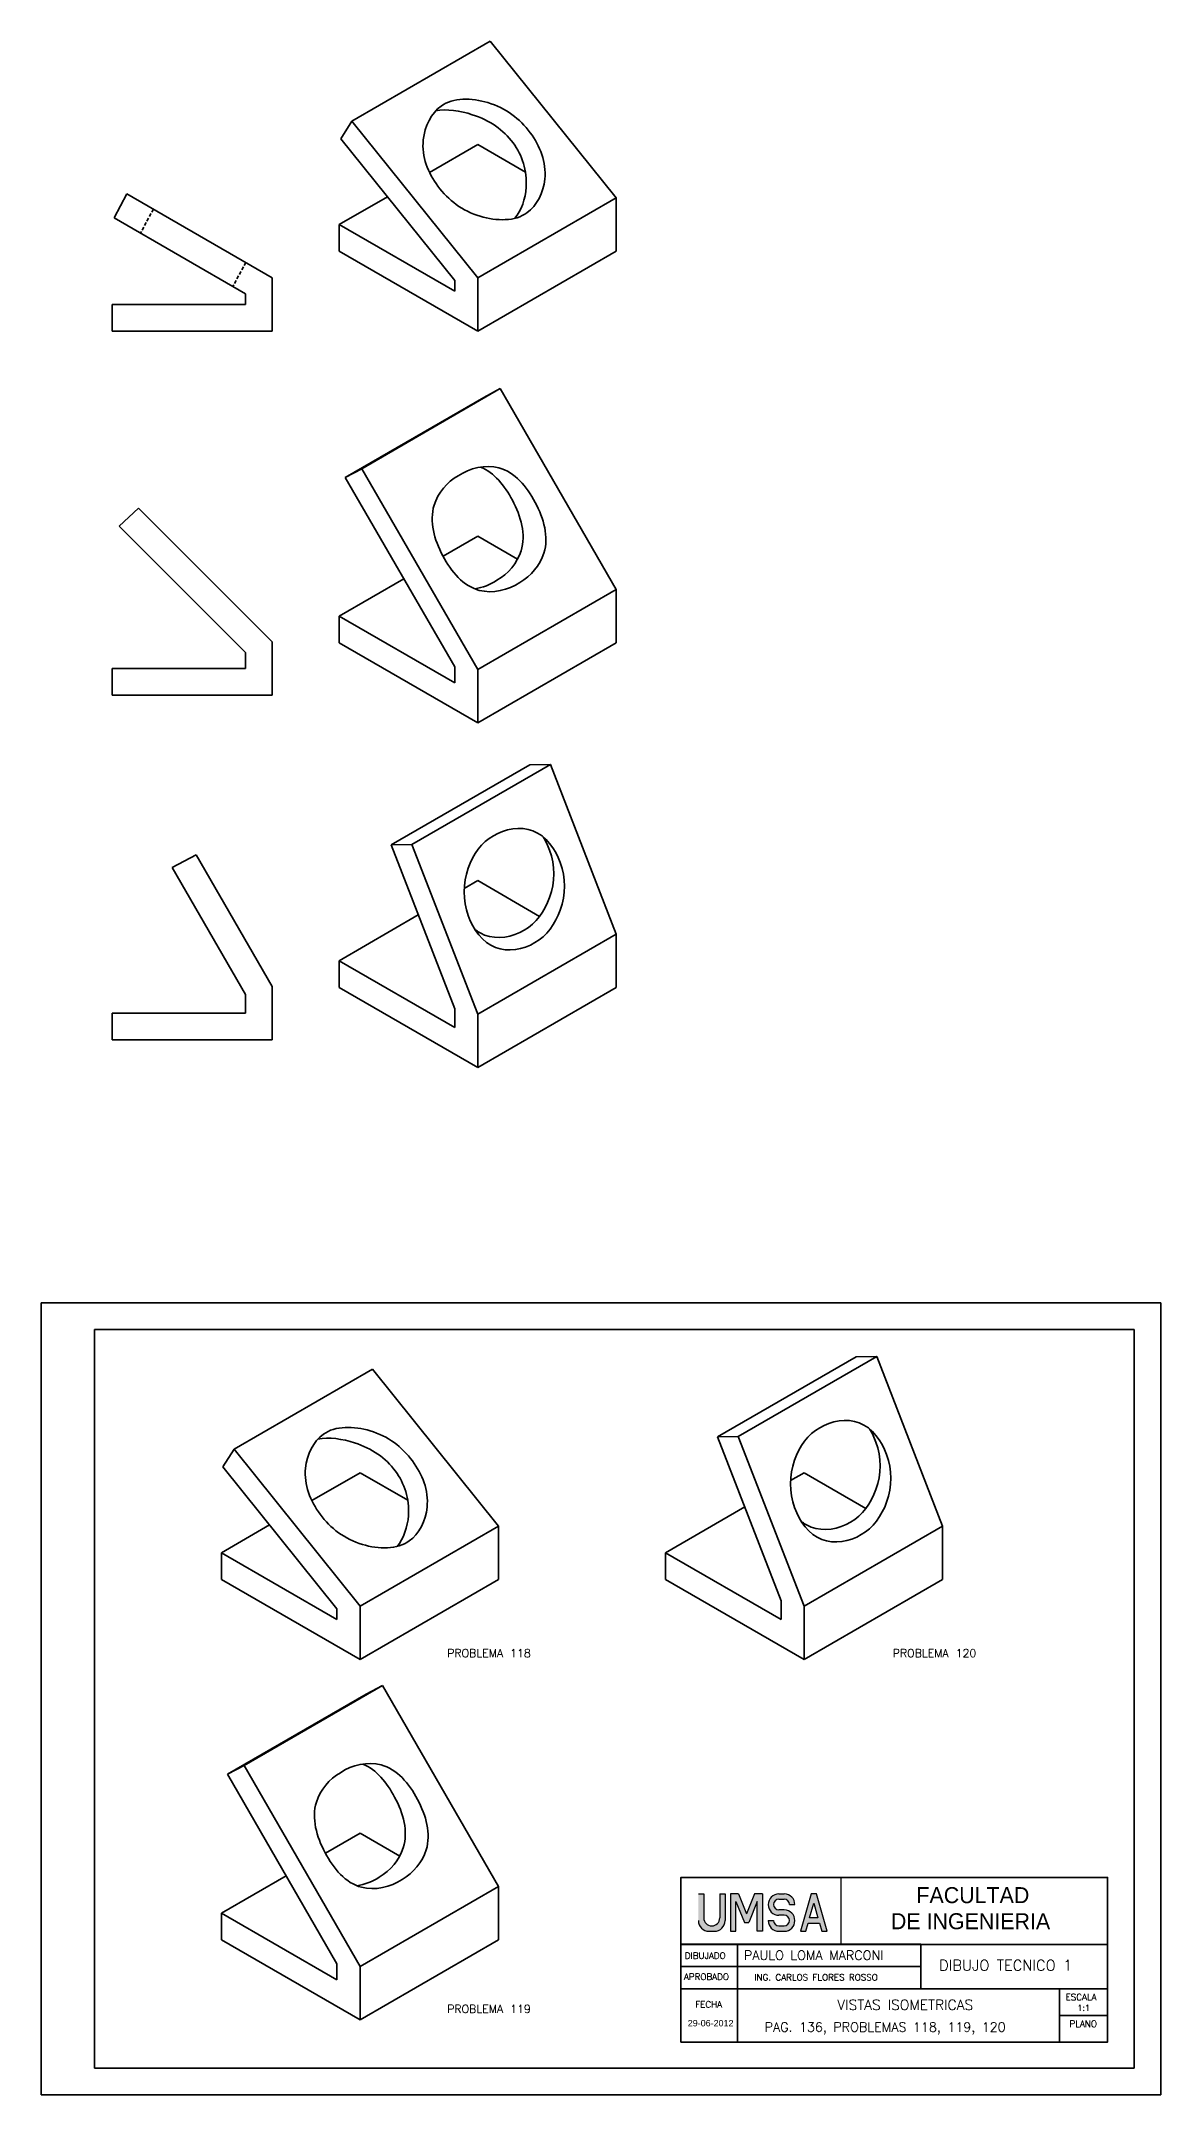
# Model space of a CAD drawing. Header units: millimetres. Extents: x -610 to 6844, y -355 to 774.
# Drawn here: x 4016 to 4436, y 4 to 774 of the extents above; entities that cross this region are included whole.
import ezdxf

# ---------------------------------------------------------------- set-up
doc = ezdxf.new("R2010")
doc.units = ezdxf.units.MM
doc.header["$LTSCALE"] = 0.1
doc.linetypes.add('DASHED', pattern=[19.05, 12.7, -6.35])
for name, color, linetype, lineweight in [('A2', 2, 'Continuous', 30), ('L2', 4, 'Continuous', 35), ('MARGEN', 5, 'Continuous', 35), ('SEG', 3, 'DASHED', 35), ('T1', 2, 'Continuous', 25), ('TEXT1', 2, 'Continuous', 20), ('TEXT2', 4, 'Continuous', 30)]:
    doc.layers.add(name, color=color, linetype=linetype, lineweight=lineweight)
doc.styles.add('ARIA', font='ARIALUNI.TTF')
doc.styles.add('SIMPLEX', font='simplex.shx')
doc.styles.get("Standard").update_dxf_attribs({"font": 'txt.shx', "height": 1})
doc.styles.add('TEXTO GRUESO', font='ARLRDBD.TTF')

msp = doc.modelspace()

# ---------------------------------------------------------------- hatches: boundary and pattern name
at = {"layer": 'TEXT2'}
h = msp.add_hatch(color=256, dxfattribs=at)
edge = h.paths.add_edge_path()
edge.add_arc((4267.649, 70.022), 3, 180, 360)
edge.add_line((4270.649, 70.022), (4270.649, 79.022))
edge.add_line((4270.649, 79.022), (4272.649, 79.022))
edge.add_line((4272.649, 79.022), (4272.649, 69.022))
edge.add_arc((4268.649, 69.022), 4, 270, 360, ccw=False)
edge.add_line((4268.649, 65.022), (4266.649, 65.022))
edge.add_arc((4266.649, 69.022), 4, 180, 270, ccw=False)
edge.add_line((4262.649, 69.022), (4262.649, 79.022))
edge.add_line((4262.649, 79.022), (4264.649, 79.022))
edge.add_line((4264.649, 79.022), (4264.649, 70.022))
msp.add_hatch(color=256, dxfattribs=at).paths.add_polyline_path([(4279.873, 68.28), (4281.587, 68.28), (4284.73, 76.137), (4284.73, 65.022), (4286.73, 65.022), (4286.73, 79.022), (4283.73, 79.022), (4280.73, 71.522), (4277.73, 79.022), (4274.73, 79.022), (4274.73, 65.022), (4276.73, 65.022), (4276.73, 76.137)])
h = msp.add_hatch(color=256, dxfattribs=at)
edge = h.paths.add_edge_path()
edge.add_line((4292.812, 79.022), (4294.812, 79.022))
edge.add_arc((4294.812, 75.022), 4, 0, 90, ccw=False)
edge.add_line((4298.812, 75.022), (4296.812, 75.022))
edge.add_arc((4294.812, 75.022), 2, 0, 90)
edge.add_line((4294.812, 77.022), (4292.812, 77.022))
edge.add_arc((4292.812, 75.022), 2, 90, 270)
edge.add_line((4292.812, 73.022), (4294.812, 73.022))
edge.add_arc((4294.812, 69.022), 4, -90, 90, ccw=False)
edge.add_line((4294.812, 65.022), (4292.812, 65.022))
edge.add_arc((4292.812, 69.022), 4, 180, 270, ccw=False)
edge.add_line((4288.812, 69.022), (4290.812, 69.022))
edge.add_arc((4292.812, 69.022), 2, 180, 270)
edge.add_line((4292.812, 67.022), (4294.812, 67.022))
edge.add_arc((4294.812, 69.022), 2, 270, 450)
edge.add_line((4294.812, 71.022), (4292.812, 71.022))
edge.add_arc((4292.812, 75.022), 4, 90, 270, ccw=False)
h = msp.add_hatch(color=256, dxfattribs=at)
h.paths.add_polyline_path([(4307.465, 70.022), (4304.322, 70.022), (4305.893, 75.522)], flags=16)
h.paths.add_polyline_path([(4303.75, 68.022), (4308.036, 68.022), (4308.893, 65.022), (4310.893, 65.022), (4306.893, 79.022), (4304.893, 79.022), (4300.893, 65.022), (4302.893, 65.022)])

# ---------------------------------------------------------------- linework, layer by layer
at = {"layer": 'L2'}
for p, q in [((4184.597, 773.789), (4132.635, 743.789)), ((4231.847, 715.009), (4184.597, 773.789)), ((4132.635, 743.789), (4128.475, 737.191)), ((4179.885, 685.009), (4132.635, 743.789)), ((4171.225, 684.009), (4128.475, 737.191)), ((4161.789, 724.561), (4179.885, 735.009)), ((4179.885, 735.009), (4197.773, 724.681)), ((4048.264, 716.509), (4043.46, 707.509)), ((4102.824, 685.009), (4048.264, 716.509)), ((4127.924, 705.009), (4145.969, 715.428)), ((4179.885, 685.009), (4231.847, 715.009)), ((4231.847, 695.009), (4231.847, 715.009)), ((4092.824, 679.009), (4043.46, 707.509)), ((4127.924, 695.009), (4127.924, 705.009)), ((4127.924, 705.009), (4171.225, 680.009)), ((4231.847, 695.009), (4231.847, 705.009)), ((4127.924, 695.009), (4179.885, 665.009)), ((4179.885, 665.009), (4231.847, 695.009)), ((4092.824, 675.009), (4092.824, 679.009)), ((4102.824, 665.009), (4102.824, 685.009)), ((4171.225, 680.009), (4171.225, 684.009)), ((4179.885, 665.009), (4179.885, 685.009)), ((4042.824, 665.009), (4042.824, 675.009)), ((4042.824, 675.009), (4092.824, 675.009)), ((4042.824, 665.009), (4102.824, 665.009)), ((4130.196, 610.19), (4182.158, 640.19)), ((4188.337, 643.451), (4136.376, 613.451)), ((4188.337, 643.451), (4182.158, 640.19)), ((4231.847, 568.126), (4188.337, 643.451)), ((4136.376, 613.451), (4130.196, 610.19)), ((4171.225, 539.126), (4130.196, 610.19)), ((4179.885, 538.126), (4136.376, 613.451)), ((4052.619, 598.698), (4045.447, 591.869)), ((4102.824, 548.493), (4052.619, 598.698)), ((4092.824, 544.493), (4045.447, 591.869)), ((4166.882, 580.618), (4179.885, 588.126)), ((4179.885, 588.126), (4194.791, 579.52)), ((4127.924, 558.126), (4152.173, 572.126)), ((4179.885, 538.126), (4231.847, 568.126)), ((4231.847, 548.126), (4231.847, 568.126)), ((4127.924, 548.126), (4127.924, 558.126)), ((4127.924, 558.126), (4171.225, 533.126)), ((4231.847, 548.126), (4231.847, 558.126)), ((4102.824, 528.493), (4102.824, 548.493)), ((4127.924, 548.126), (4179.885, 518.126)), ((4179.885, 518.126), (4231.847, 548.126)), ((4092.824, 538.493), (4092.824, 544.493)), ((4171.225, 533.126), (4171.225, 539.126)), ((4042.824, 528.493), (4042.824, 538.493)), ((4042.824, 538.493), (4092.824, 538.493)), ((4179.885, 518.126), (4179.885, 538.126)), ((4042.824, 528.493), (4102.824, 528.493)), ((4147.409, 472.342), (4199.371, 502.342)), ((4207.165, 502.574), (4155.204, 472.574)), ((4199.371, 502.342), (4207.165, 502.574)), ((4231.847, 438.961), (4207.165, 502.574)), ((4155.204, 472.574), (4147.409, 472.342)), ((4171.225, 410.961), (4147.409, 472.342)), ((4179.885, 408.961), (4155.204, 472.574)), ((4074.324, 468.691), (4065.324, 463.959)), ((4092.824, 416.328), (4065.324, 463.959)), ((4102.824, 419.328), (4074.324, 468.691)), ((4174.817, 456.034), (4179.885, 458.961)), ((4179.885, 458.961), (4203.085, 445.567)), ((4127.924, 428.961), (4157.595, 446.091)), ((4179.885, 408.961), (4231.847, 438.961)), ((4231.847, 418.961), (4231.847, 438.961)), ((4127.924, 418.961), (4127.924, 428.961)), ((4127.924, 428.961), (4171.225, 403.961)), ((4231.847, 418.961), (4231.847, 428.961)), ((4092.824, 409.328), (4092.824, 416.328)), ((4102.824, 399.328), (4102.824, 419.328)), ((4127.924, 418.961), (4179.885, 388.961)), ((4179.885, 388.961), (4231.847, 418.961)), ((4042.824, 399.328), (4042.824, 409.328)), ((4042.824, 409.328), (4092.824, 409.328)), ((4171.225, 403.961), (4171.225, 410.961)), ((4179.885, 388.961), (4179.885, 408.961)), ((4042.824, 399.328), (4102.824, 399.328)), ((4436.104, 300.639), (4016.104, 300.639)), ((4016.104, 300.639), (4016.104, 3.639)), ((4436.104, 3.639), (4436.104, 300.639)), ((4426.104, 290.639), (4036.104, 290.639)), ((4036.104, 290.639), (4036.104, 13.639)), ((4426.104, 13.639), (4426.104, 290.639)), ((4269.803, 250.352), (4321.765, 280.352)), ((4329.559, 280.584), (4277.598, 250.584)), ((4321.765, 280.352), (4329.559, 280.584)), ((4354.241, 216.971), (4329.559, 280.584)), ((4140.442, 275.751), (4088.48, 245.751)), ((4187.692, 216.971), (4140.442, 275.751)), ((4277.598, 250.584), (4269.803, 250.352)), ((4293.619, 188.971), (4269.803, 250.352)), ((4302.279, 186.971), (4277.598, 250.584)), ((4088.48, 245.751), (4084.32, 239.153)), ((4127.07, 185.971), (4084.32, 239.153)), ((4135.73, 186.971), (4088.48, 245.751)), ((4117.634, 226.523), (4135.73, 236.971)), ((4135.73, 236.971), (4153.618, 226.643)), ((4297.211, 234.045), (4302.279, 236.971)), ((4302.279, 236.971), (4325.479, 223.577)), ((4250.318, 206.971), (4279.989, 224.101)), ((4083.769, 206.971), (4101.814, 217.389)), ((4135.73, 186.971), (4187.692, 216.971)), ((4187.692, 196.971), (4187.692, 216.971)), ((4302.279, 186.971), (4354.241, 216.971)), ((4354.241, 196.971), (4354.241, 216.971)), ((4083.769, 196.971), (4083.769, 206.971)), ((4083.769, 206.971), (4127.07, 181.971)), ((4187.692, 196.971), (4187.692, 206.971)), ((4250.318, 196.971), (4250.318, 206.971)), ((4250.318, 206.971), (4293.619, 181.971)), ((4354.241, 196.971), (4354.241, 206.971)), ((4083.769, 196.971), (4135.73, 166.971)), ((4135.73, 166.971), (4187.692, 196.971)), ((4250.318, 196.971), (4302.279, 166.971)), ((4302.279, 166.971), (4354.241, 196.971)), ((4127.07, 181.971), (4127.07, 185.971)), ((4135.73, 166.971), (4135.73, 186.971)), ((4293.619, 181.971), (4293.619, 188.971)), ((4302.279, 166.971), (4302.279, 186.971)), ((4144.182, 157.132), (4092.221, 127.132)), ((4144.182, 157.132), (4138.003, 153.872)), ((4187.692, 81.807), (4144.182, 157.132)), ((4086.041, 123.872), (4138.003, 153.872)), ((4092.221, 127.132), (4086.041, 123.872)), ((4127.07, 52.807), (4086.041, 123.872)), ((4135.73, 51.807), (4092.221, 127.132)), ((4122.727, 94.3), (4135.73, 101.807)), ((4135.73, 101.807), (4150.636, 93.202)), ((4083.769, 71.807), (4108.017, 85.807)), ((4135.73, 51.807), (4187.692, 81.807)), ((4187.692, 61.807), (4187.692, 81.807)), ((4083.769, 61.807), (4083.769, 71.807)), ((4083.769, 71.807), (4127.07, 46.807)), ((4187.692, 61.807), (4187.692, 71.807)), ((4083.769, 61.807), (4135.73, 31.807)), ((4135.73, 31.807), (4187.692, 61.807)), ((4127.07, 46.807), (4127.07, 52.807)), ((4135.73, 31.807), (4135.73, 51.807)), ((4036.104, 13.639), (4426.104, 13.639)), ((4016.104, 3.639), (4436.104, 3.639))]:
    msp.add_line(p, q, dxfattribs=at)
for points, knots in [([(4166.164, 749.399), (4162.429, 746.883), (4156.832, 735.183), (4163.929, 717.834), (4178.863, 706.472), (4194.013, 706.112), (4198.318, 709.399)], [17.5551407, 17.5551407, 17.5551407, 17.5551407, 31.8978025, 50.0722371, 69.581571, 87.1367117, 87.1367117, 87.1367117, 87.1367117]), ([(4164.085, 747.599), (4168.206, 748.461), (4180.715, 746.514), (4194.387, 737.262), (4199.842, 721.159), (4196.284, 710.235), (4193.783, 707.326)], [20.0077855, 20.0077855, 20.0077855, 20.0077855, 32.9437862, 51.5534305, 68.8583052, 80.8571207, 80.8571207, 80.8571207, 80.8571207]), ([(4166.164, 749.399), (4170.47, 752.686), (4185.619, 752.326), (4200.554, 740.964), (4207.651, 723.615), (4202.053, 711.915), (4198.318, 709.399)], [14.3426619, 14.3426619, 14.3426619, 14.3426619, 31.8978025, 51.4071365, 69.581571, 83.9242329, 83.9242329, 83.9242329, 83.9242329]), ([(4172.559, 610.788), (4168.397, 608.497), (4160.235, 598.623), (4165.394, 580.318), (4178.144, 564.959), (4191.369, 567.823), (4195.664, 570.788)], [15.4822272, 15.4822272, 15.4822272, 15.4822272, 29.7321224, 48.9875609, 67.8326168, 83.314844, 83.314844, 83.314844, 83.314844]), ([(4172.559, 610.788), (4176.854, 613.753), (4190.079, 616.617), (4202.829, 601.258), (4207.987, 582.953), (4199.826, 573.08), (4195.664, 570.788)], [14.2498951, 14.2498951, 14.2498951, 14.2498951, 29.7321224, 48.5771783, 67.8326168, 82.0825119, 82.0825119, 82.0825119, 82.0825119]), ([(4180.9, 614.04), (4186.052, 611.972), (4194.433, 601.469), (4199.41, 583.81), (4191.248, 573.936), (4187.086, 571.645)], [31.5788377, 31.5788377, 31.5788377, 31.5788377, 48.5771783, 67.8326168, 82.0825119, 82.0825119, 82.0825119, 82.0825119]), ([(4185.765, 475.767), (4189.983, 478.474), (4202.128, 480.395), (4212.982, 465.377), (4212.882, 448.438), (4205.71, 438.051), (4201.285, 435.767)], [15.3556451, 15.3556451, 15.3556451, 15.3556451, 30.2676693, 45.9742414, 63.7827451, 79.275894, 79.275894, 79.275894, 79.275894]), ([(4185.765, 475.767), (4181.392, 473.488), (4174.295, 463.105), (4174.24, 446.283), (4184.895, 431.106), (4197.061, 433.055), (4201.285, 435.767)], [14.9120241, 14.9120241, 14.9120241, 14.9120241, 30.2676693, 48.076173, 63.7553493, 78.6673734, 78.6673734, 78.6673734, 78.6673734]), ([(4204.464, 475.331), (4205.425, 473.796), (4208.941, 466.414), (4208.863, 453.118), (4201.691, 442.73), (4197.266, 440.447)], [40.805765, 40.805765, 40.805765, 40.805765, 45.9742414, 63.7827451, 79.275894, 79.275894, 79.275894, 79.275894]), ([(4178.759, 440.774), (4179.885, 439.85), (4185.389, 436.509), (4193.042, 437.734), (4197.266, 440.447)], [59.4239608, 59.4239608, 59.4239608, 59.4239608, 63.7553493, 78.6673734, 78.6673734, 78.6673734, 78.6673734]), ([(4122.009, 251.361), (4126.314, 254.647), (4141.464, 254.288), (4156.399, 242.926), (4163.495, 225.576), (4157.898, 213.877), (4154.163, 211.361)], [14.3426619, 14.3426619, 14.3426619, 14.3426619, 31.8978025, 51.4071365, 69.581571, 83.9242329, 83.9242329, 83.9242329, 83.9242329]), ([(4308.159, 253.778), (4312.377, 256.484), (4324.521, 258.405), (4335.375, 243.387), (4335.276, 226.448), (4328.104, 216.061), (4323.679, 213.778)], [15.3556451, 15.3556451, 15.3556451, 15.3556451, 30.2676693, 45.9742414, 63.7827451, 79.275894, 79.275894, 79.275894, 79.275894]), ([(4122.009, 251.361), (4118.274, 248.845), (4112.677, 237.145), (4119.773, 219.796), (4134.708, 208.433), (4149.858, 208.074), (4154.163, 211.361)], [17.5551407, 17.5551407, 17.5551407, 17.5551407, 31.8978025, 50.0722371, 69.581571, 87.1367117, 87.1367117, 87.1367117, 87.1367117]), ([(4119.93, 249.561), (4124.051, 250.423), (4136.56, 248.475), (4150.232, 239.223), (4155.687, 223.121), (4152.129, 212.197), (4149.628, 209.288)], [20.0077855, 20.0077855, 20.0077855, 20.0077855, 32.9437862, 51.5534305, 68.8583052, 80.8571207, 80.8571207, 80.8571207, 80.8571207]), ([(4308.159, 253.778), (4303.785, 251.499), (4296.689, 241.115), (4296.634, 224.293), (4307.289, 209.117), (4319.455, 211.065), (4323.679, 213.778)], [14.9120241, 14.9120241, 14.9120241, 14.9120241, 30.2676693, 48.076173, 63.7553493, 78.6673734, 78.6673734, 78.6673734, 78.6673734]), ([(4326.858, 253.341), (4327.819, 251.806), (4331.335, 244.424), (4331.257, 231.128), (4324.085, 220.74), (4319.66, 218.457)], [40.805765, 40.805765, 40.805765, 40.805765, 45.9742414, 63.7827451, 79.275894, 79.275894, 79.275894, 79.275894]), ([(4301.153, 218.784), (4302.279, 217.86), (4307.783, 214.519), (4315.435, 215.745), (4319.66, 218.457)], [59.4239608, 59.4239608, 59.4239608, 59.4239608, 63.7553493, 78.6673734, 78.6673734, 78.6673734, 78.6673734]), ([(4128.404, 124.47), (4124.242, 122.178), (4116.08, 112.305), (4121.238, 94), (4133.989, 78.641), (4147.214, 81.505), (4151.509, 84.47)], [15.4822272, 15.4822272, 15.4822272, 15.4822272, 29.7321224, 48.9875609, 67.8326168, 83.314844, 83.314844, 83.314844, 83.314844]), ([(4128.404, 124.47), (4132.699, 127.435), (4145.924, 130.299), (4158.674, 114.94), (4163.832, 96.635), (4155.671, 86.761), (4151.509, 84.47)], [14.2498951, 14.2498951, 14.2498951, 14.2498951, 29.7321224, 48.5771783, 67.8326168, 82.0825119, 82.0825119, 82.0825119, 82.0825119]), ([(4136.745, 127.721), (4141.897, 125.653), (4150.278, 115.151), (4155.255, 97.491), (4147.093, 87.618), (4142.931, 85.327)], [31.5788377, 31.5788377, 31.5788377, 31.5788377, 48.5771783, 67.8326168, 82.0825119, 82.0825119, 82.0825119, 82.0825119])]:
    msp.add_open_spline(points, degree=3, knots=knots, dxfattribs=at)
for points in [[(4178.745, 568.394), (4181.734, 568.842), (4184.673, 569.979), (4187.086, 571.645)], [(4134.59, 82.075), (4137.579, 82.523), (4140.518, 83.661), (4142.931, 85.327)]]:
    msp.add_open_spline(points, degree=3, dxfattribs=at)
at = {"layer": 'MARGEN'}
for p, q in [((4256.091, 60.153), (4346.112, 60.153)), ((4256.091, 60.095), (4416.091, 60.095)), ((4277.31, 60.153), (4277.31, 23.453)), ((4346.112, 60.153), (4346.112, 43.453)), ((4256.091, 51.853), (4346.112, 51.853)), ((4256.091, 43.453), (4416.091, 43.453)), ((4398.091, 43.453), (4398.091, 23.453)), ((4398.091, 33.453), (4416.091, 33.453))]:
    msp.add_line(p, q, dxfattribs=at)
msp.add_lwpolyline([(4256.091, 23.453), (4416.091, 23.453), (4416.091, 85.212), (4256.091, 85.212)], close=True, dxfattribs=at)
at = {"layer": 'SEG'}
for p, q in [((4058.223, 710.759), (4053.419, 701.759)), ((4092.864, 690.759), (4088.06, 681.759))]:
    msp.add_line(p, q, dxfattribs=at)
at = {"layer": 'TEXT2'}
for p, q in [((4316.091, 85.095), (4316.091, 60.095)), ((4262.649, 79.022), (4264.649, 79.022)), ((4264.649, 79.022), (4264.649, 70.022)), ((4270.649, 79.022), (4272.649, 79.022)), ((4270.649, 79.022), (4270.649, 70.022)), ((4272.649, 79.022), (4272.649, 69.022)), ((4274.73, 79.022), (4274.73, 65.022)), ((4277.73, 79.022), (4274.73, 79.022)), ((4277.73, 79.022), (4280.73, 71.522)), ((4283.73, 79.022), (4280.73, 71.522)), ((4286.73, 79.022), (4283.73, 79.022)), ((4286.73, 79.022), (4286.73, 65.022)), ((4292.812, 79.022), (4294.812, 79.022)), ((4292.812, 77.022), (4294.812, 77.022)), ((4276.73, 65.022), (4276.73, 76.137)), ((4276.73, 76.137), (4279.873, 68.28)), ((4284.73, 76.137), (4281.587, 68.28)), ((4284.73, 65.022), (4284.73, 76.137)), ((4294.812, 73.022), (4292.812, 73.022)), ((4294.812, 71.022), (4292.812, 71.022)), ((4296.812, 75.022), (4298.812, 75.022)), ((4304.322, 70.022), (4305.893, 75.522)), ((4307.465, 70.022), (4304.322, 70.022)), ((4305.893, 75.522), (4307.465, 70.022)), ((4266.649, 65.022), (4268.649, 65.022)), ((4274.73, 65.022), (4276.73, 65.022)), ((4279.873, 68.28), (4281.587, 68.28)), ((4286.73, 65.022), (4284.73, 65.022)), ((4288.812, 69.022), (4290.812, 69.022)), ((4292.812, 67.022), (4294.812, 67.022)), ((4292.812, 65.022), (4294.812, 65.022)), ((4302.893, 65.022), (4303.75, 68.022)), ((4303.75, 68.022), (4308.036, 68.022)), ((4308.036, 68.022), (4308.893, 65.022)), ((4308.893, 65.022), (4310.893, 65.022))]:
    msp.add_line(p, q, dxfattribs=at)
msp.add_lwpolyline([(4310.893, 65.022), (4306.893, 79.022), (4304.893, 79.022), (4300.893, 65.022), (4302.893, 65.022)], dxfattribs=at)
for centre, radius, start, end in [((4292.812, 75.022), 4, 90, 270), ((4292.812, 75.022), 2, 90, 270), ((4294.812, 75.022), 4, 0, 90), ((4294.812, 75.022), 2, 0, 90), ((4267.649, 70.022), 3, 180, 0), ((4294.812, 69.022), 4, 270, 90), ((4294.812, 69.022), 2, 270, 90), ((4266.649, 69.022), 4, 180, 270), ((4268.649, 69.022), 4, 270, 0), ((4292.812, 69.022), 4, 180, 270), ((4292.812, 69.022), 2, 180, 270)]:
    msp.add_arc(centre, radius, start, end, dxfattribs=at)

# ---------------------------------------------------------------- texts
at = {"layer": 'A2', "style": 'SIMPLEX'}
for s, height, p in [('VISTAS ISOMETRICAS', 3.8, (4314.714, 35.519)), ('PAG. 136, PROBLEMAS 118, 119, 120', 3.5, (4287.439, 27.345))]:
    msp.add_text(s, height=height, dxfattribs=at).set_placement(p)
at = {"layer": 'L2', "insert": (4258.646, 31.753), "char_height": 2.4, "width": 11.65285, "attachment_point": 1, "style": 'ARIA'}
msp.add_mtext('29-06-2012', dxfattribs=at)
at = {"layer": 'T1', "linetype": 'ByBlock', "char_height": 3, "width": 51.08286, "attachment_point": 1}
for s, insert in [('PROBLEMA 118', (4168.426, 170.787)), ('PROBLEMA 120', (4335.52, 170.787)), ('PROBLEMA 119', (4168.426, 37.391))]:
    msp.add_mtext(s, dxfattribs=dict(at, insert=insert))
at = {"layer": 'T1', "insert": (4277.31, 57.75), "char_height": 3.5, "attachment_point": 1, "style": 'SIMPLEX'}
msp.add_mtext_dynamic_manual_height_columns(' PAULO LOMA MARCONI', width=68.80213, gutter_width=17.5, heights=[0], dxfattribs=at)
at = {"layer": 'TEXT1', "style": 'SIMPLEX'}
for s, height, p in [('DIBUJADO', 2.4, (4257.527, 54.667)), ('APROBADO', 2.4, (4257.213, 46.759)), ('ING. CARLOS FLORES ROSSO', 2.4, (4283.62, 46.534)), ('FECHA', 2.4, (4261.453, 36.37)), ('ESCALA', 2.4, (4400.342, 39.115)), ('PLANO', 2.4, (4401.815, 29.103)), ('1:1', 2.2, (4404.782, 35.197))]:
    msp.add_text(s, height=height, dxfattribs=at).set_placement(p)
at = {"layer": 'TEXT2'}
for s, height, style, p in [('FACULTAD', 6, 'TEXTO GRUESO', (4344.394, 75.556)), ('DE INGENIERIA', 6, 'TEXTO GRUESO', (4334.824, 65.774)), ('DIBUJO TECNICO 1', 4, 'SIMPLEX', (4352.924, 50.255))]:
    msp.add_text(s, height=height, dxfattribs=dict(at, style=style)).set_placement(p)

doc.saveas('drawing.dxf')
